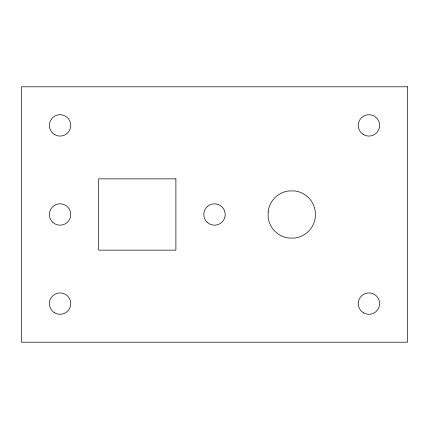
<?xml version="1.0" encoding="UTF-8"?>
<svg xmlns="http://www.w3.org/2000/svg" width="429" height="429" viewBox="0 0 429 429"><rect width="100%" height="100%" fill="white"/><g stroke="black" fill="none" stroke-linecap="round" stroke-linejoin="round"><path stroke-width="0.64" d="M268.173 211.304L268.152 217.508A23.761 23.761 0 0 0 288.524 238.047L294.728 238.068A23.761 23.761 0 0 0 315.267 217.696L315.288 211.492A23.761 23.761 0 0 0 294.916 190.953L288.712 190.932A23.761 23.761 0 0 0 268.173 211.304M407.55 86.792L21.45 86.792L21.45 342.208L407.55 342.208L407.55 86.792M175.89 178.861L98.67 178.861L98.67 250.139L175.89 250.139L175.89 178.861M54.714 312.859A10.693 10.693 0 0 0 70.753 303.598A10.693 10.693 0 0 0 54.714 294.342A10.693 10.693 0 0 0 54.714 312.859M52.499 222.061A10.693 10.693 0 0 0 70.388 217.267A10.693 10.693 0 0 0 57.293 204.172A10.693 10.693 0 0 0 52.499 222.061M54.714 134.658A10.693 10.693 0 0 0 70.753 125.402A10.693 10.693 0 0 0 54.714 116.141A10.693 10.693 0 0 0 54.714 134.658M206.939 222.061A10.693 10.693 0 0 0 224.828 217.267A10.693 10.693 0 0 0 211.733 204.172A10.693 10.693 0 0 0 206.939 222.061M363.594 312.859A10.693 10.693 0 0 0 379.633 303.598A10.693 10.693 0 0 0 363.594 294.342A10.693 10.693 0 0 0 363.594 312.859M363.594 134.658A10.693 10.693 0 0 0 379.633 125.402A10.693 10.693 0 0 0 363.594 116.141A10.693 10.693 0 0 0 363.594 134.658"/></g></svg>
